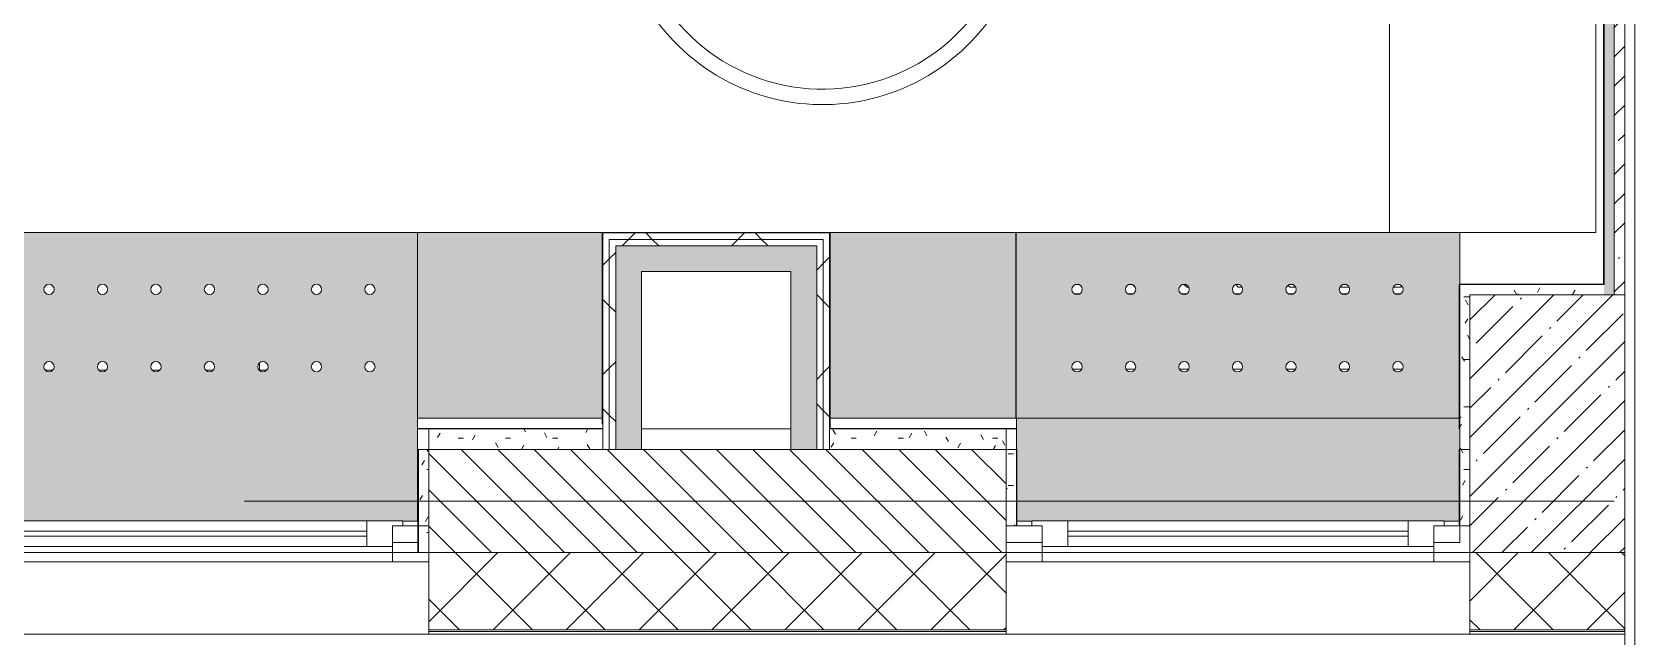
# Model space of a CAD drawing. Header units: millimetres. Extents: x -3724 to 231642, y -8553 to 29017.
# Drawn here: x 35201 to 38310, y -263 to 910 of the extents above; entities that cross this region are included whole.
import ezdxf

# ---------------------------------------------------------------- set-up
doc = ezdxf.new("R2010")
doc.units = ezdxf.units.MM
doc.linetypes.add('Осевая', pattern=[3175, 635, -476.25, 1587.5, -476.25])
for name, color, linetype, lineweight in [('A-DETL-GENF', 7, 'Continuous', 9), ('A-GLAZ', 7, 'Continuous', 9), ('A-GLAZ-1', 7, 'Continuous', 13), ('A-WALL', 7, 'Continuous', 9), ('I-WALL', 7, 'Continuous', 9), ('S-COLS', 7, 'Continuous', 9), ('Знаки', 7, 'Continuous', 9), ('Оси', 7, 'Continuous', 9), ('Оси-2', 7, 'Осевая', 9)]:
    doc.layers.add(name, color=color, linetype=linetype, lineweight=lineweight)
for name, color, linetype, lineweight, true_color in [('A-WALL-1', 9, 'Continuous', 9, 0x808080), ('A-WALL-FNSH-1', 9, 'Continuous', 9, 0x808080), ('I-FURN-1', 9, 'Continuous', 9, 0x808080), ('M-EQPM-1', 7, 'Continuous', 9, 0xb2b2b2)]:
    doc.layers.add(name, color=color, linetype=linetype, lineweight=lineweight, true_color=true_color)
pattern_1 = [(0, (0, 0), (121.92, 30.48), [10.058, -81.382, 10.058, -81.382, -487.68]), (0, (0, 0), (121.92, 30.48), [-182.88, 10.058, -172.822, 10.058, -81.382, -213.36]), (0, (0, 0), (121.92, 30.48), [-457.2, 10.058, -50.902, 10.058, -142.342]), (120, (45.72, 15.24), (-87.356454, 90.345817), [10.058, -81.382, 10.058, -81.382, -487.68]), (120, (45.72, 15.24), (-87.356454, 90.345817), [-182.88, 10.058, -172.822, 10.058, -81.382, -213.36]), (120, (45.72, 15.24), (-87.356454, 90.345817), [-457.2, 10.058, -50.902, 10.058, -142.342]), (240, (60.96, 76.2), (-34.563546, -120.825817), [10.058, -81.382, 10.058, -81.382, -487.68]), (240, (60.96, 76.2), (-34.563546, -120.825817), [-182.88, 10.058, -172.822, 10.058, -81.382, -213.36]), (240, (60.96, 76.2), (-34.563546, -120.825817), [-457.2, 10.058, -50.902, 10.058, -142.342])]
pattern_2 = [(45, (0, 0), (-106.066, 106.066), []), (135, (0, 0), (-106.066, -106.066), [])]

# ---------------------------------------------------------------- blocks, each defined once
blk = doc.blocks.new('120_Окно_СКБ_2Ст - 120_Окно_СКБ_2Ст 2100х2500 _мал створка справа_-V20-План расстановки мебели и оборудования 1 этажа в осях 1-12')
at = {"layer": 'A-GLAZ'}
for p, q in [((1050, -57), (-1050, -57)), ((-930, -107), (100, -107)), ((100, -117), (-930, -117)), ((270, -107), (930, -107)), ((930, -117), (270, -117)), ((-1030, -127), (-1000, -127)), ((170, -127), (200, -127)), ((1000, -127), (1030, -127))]:
    blk.add_line(p, q, dxfattribs=at)
at = {"layer": 'A-GLAZ-1'}
for p, q in [((-1050, -127), (-1050, -57)), ((-1050, -57), (-980, -57)), ((-980, -57), (-980, -127)), ((150, -127), (150, -57)), ((150, -57), (220, -57)), ((220, -57), (220, -127)), ((980, -127), (980, -57)), ((980, -57), (1050, -57)), ((1050, -57), (1050, -127)), ((150, -87), (-980, -87)), ((-980, -87), (-980, -127)), ((-930, -137), (-930, -87)), ((100, -137), (100, -87)), ((150, -127), (150, -87)), ((980, -87), (220, -87)), ((220, -87), (220, -127)), ((270, -137), (270, -87)), ((930, -137), (930, -87)), ((980, -127), (980, -87)), ((-980, -127), (-1050, -127)), ((-980, -127), (-1000, -127)), ((-1000, -127), (-1000, -137)), ((-1000, -137), (170, -137)), ((170, -137), (-1000, -137)), ((220, -127), (150, -127)), ((170, -127), (150, -127)), ((170, -137), (170, -127)), ((220, -127), (200, -127)), ((200, -127), (200, -137)), ((200, -137), (1000, -137)), ((1000, -137), (200, -137)), ((1050, -127), (980, -127)), ((1000, -127), (980, -127)), ((1000, -137), (1000, -127))]:
    blk.add_line(p, q, dxfattribs=at)
blk = doc.blocks.new('BSC_Колонна _Прямоугольная - 500х500-V36-План расстановки мебели и оборудования 1 этажа в осях 1-12')
at = {"layer": 'S-COLS'}
h = blk.add_hatch(dxfattribs=at)
h.set_pattern_fill('FP_49', color=256, style=0, pattern_type=2)
h.set_pattern_definition([(45, (-38240, -150), (-57.02463, 57.02463), []), (45, (-38182.975, -150), (-57.02463, 57.02463), [100.806, -20.161, 3.353, -16.808])])
h.paths.add_polyline_path([(30, -250), (50.2, -250), (50.2, 250), (-250, 250), (-250, -250), (-235.9, -250)])
for p, q in [((50.2, 250), (-250, 250)), ((-250, 250), (-250, -250)), ((-250, -250), (50.2, -250))]:
    blk.add_line(p, q, dxfattribs=at)
blk = doc.blocks.new('120_Окно_СКБ_1Ст - 120_Окно_СКБ_1Ст 900х2500_h_-V53-План расстановки мебели и оборудования 1 этажа в осях 1-12')
at = {"layer": 'A-GLAZ'}
for p, q in [((450, -57), (-450, -57)), ((-330, -107), (330, -107)), ((330, -117), (-330, -117)), ((-430, -127), (-400, -127)), ((400, -127), (430, -127))]:
    blk.add_line(p, q, dxfattribs=at)
at = {"layer": 'A-GLAZ-1'}
for p, q in [((-450, -127), (-450, -57)), ((-450, -57), (-380, -57)), ((-380, -57), (-380, -127)), ((380, -127), (380, -57)), ((380, -57), (450, -57)), ((450, -57), (450, -127)), ((380, -87), (-380, -87)), ((-380, -87), (-380, -127)), ((-330, -137), (-330, -87)), ((330, -137), (330, -87)), ((380, -127), (380, -87)), ((-380, -127), (-450, -127)), ((-380, -127), (-400, -127)), ((-400, -127), (-400, -137)), ((-400, -137), (400, -137)), ((400, -137), (-400, -137)), ((450, -127), (380, -127)), ((400, -127), (380, -127)), ((400, -137), (400, -127))]:
    blk.add_line(p, q, dxfattribs=at)
blk = doc.blocks.new('ПУФ - 1_53-V106-План расстановки мебели и оборудования 1 этажа в осях 1-12')
at = {"layer": 'I-FURN-1'}
for radius, start, end in [(400, 360, 180), (400, 0, 180), (370, 360, 157.1921), (370, 0, 157.1921), (370, 157.2241, 180), (370, 157.2241, 180), (400, 180, 360), (370, 180, 360), (370, 180, 360), (400, 180, 360)]:
    blk.add_arc((0, 0), radius, start, end, dxfattribs=at)
blk = doc.blocks.new('radiator_prado_classic_z_tip_30_po exemplyaru - Classic Z Тип 30-500-V122-План расстановки мебели и оборудования 1 этажа в осях 1-12')
at = {"layer": 'M-EQPM-1'}
for p, q in [((32.5, 82), (32.5, 98.6)), ((32.5, 82), (32.5, 98.6)), ((1582.5, 82), (1582.5, 95.9)), ((1582.5, 82), (1582.5, 95.9)), ((40.5, 82), (25.8, 82)), ((32.5, 82), (26.9, 82)), ((26.9, 82), (32.5, 82)), ((32.5, 82), (26.9, 82)), ((26.9, 82), (32.5, 82)), ((26.9, 82), (31.5, 82)), ((32.5, 82), (40.5, 82)), ((144.3, 82), (129.6, 82)), ((129.6, 82), (144.3, 82)), ((248, 82), (233.3, 82)), ((233.3, 82), (248, 82)), ((351, 82), (337.1, 82)), ((337.1, 82), (351, 82)), ((455.5, 82), (440.8, 82)), ((440.8, 82), (455.5, 82)), ((559.3, 82), (544.6, 82)), ((544.6, 82), (559.3, 82)), ((663, 82), (648.3, 82)), ((648.3, 82), (663, 82)), ((766.8, 82), (752.1, 82)), ((752.1, 82), (766.8, 82)), ((870.5, 82), (855.8, 82)), ((855.8, 82), (870.5, 82)), ((974.3, 82), (959.6, 82)), ((959.6, 82), (974.3, 82)), ((1078, 82), (1063.3, 82)), ((1063.3, 82), (1078, 82)), ((1181.8, 82), (1167.1, 82)), ((1167.1, 82), (1181.8, 82)), ((1285.5, 82), (1270.8, 82)), ((1270.8, 82), (1285.5, 82)), ((1389.3, 82), (1374.6, 82)), ((1374.6, 82), (1389.3, 82)), ((1493, 82), (1478.3, 82)), ((1478.3, 82), (1493, 82)), ((1596.8, 82), (1582.1, 82)), ((1582.5, 82), (1596.8, 82))]:
    blk.add_line(p, q, dxfattribs=at)
blk = doc.blocks.new('radiator_prado_classic_z_tip_30_po exemplyaru - Classic Z Тип 30-500-V125-План расстановки мебели и оборудования 1 этажа в осях 1-12')
at = {"layer": 'M-EQPM-1'}
for p, q in [((58.1, 228), (51.4, 228)), ((51.4, 228), (58.1, 228)), ((161.8, 228), (155.2, 228)), ((155.2, 228), (161.8, 228)), ((163, 227.5), (167.4, 223.1)), ((163, 227.5), (167.4, 223.1)), ((265.6, 228), (258.9, 228)), ((258.9, 228), (262.5, 228)), ((262.5, 228), (265.6, 228)), ((265.6, 228), (262.5, 228)), ((262.5, 228), (265.6, 228)), ((262.5, 228), (267.5, 223)), ((262.5, 228), (267.5, 223)), ((271.2, 223), (267.5, 223)), ((267.5, 223), (271.2, 223)), ((362.6, 227.9), (367.5, 223)), ((362.6, 227.9), (367.5, 223)), ((369.3, 228), (362.7, 228)), ((362.7, 228), (369.3, 228)), ((369.3, 228), (362.7, 228)), ((362.7, 228), (369.3, 228)), ((374.9, 223), (367.5, 223)), ((367.5, 223), (374.9, 223)), ((463.9, 226.6), (467.5, 223)), ((463.9, 226.6), (467.5, 223)), ((473.1, 228), (466.4, 228)), ((466.4, 228), (473.1, 228)), ((473.1, 228), (466.4, 228)), ((466.4, 228), (473.1, 228)), ((478.7, 223), (467.5, 223)), ((467.5, 223), (478.7, 223)), ((565.7, 224.8), (567.5, 223)), ((565.7, 224.8), (567.5, 223)), ((582.4, 223), (567.5, 223)), ((567.5, 223), (582.4, 223)), ((576.8, 228), (570.2, 228)), ((570.2, 228), (576.8, 228)), ((576.8, 228), (570.2, 228)), ((570.2, 228), (576.8, 228)), ((682.5, 223), (668.3, 223)), ((668.3, 223), (682.5, 223)), ((680.6, 228), (674.8, 228)), ((674.8, 228), (680.6, 228)), ((680.6, 228), (674.8, 228)), ((674.8, 228), (680.6, 228)), ((682.5, 223), (684.7, 225.2)), ((684.7, 225.2), (682.5, 223)), ((49.8, 210), (59.8, 210)), ((59.8, 210), (49.8, 210)), ((153.5, 210), (163.5, 210)), ((163.5, 210), (153.5, 210)), ((257.3, 210), (267.3, 210)), ((267.3, 210), (257.3, 210)), ((361, 210), (371, 210)), ((371, 210), (361, 210)), ((464.8, 210), (474.8, 210)), ((474.8, 210), (464.8, 210)), ((568.5, 210), (578.5, 210)), ((578.5, 210), (568.5, 210)), ((672.3, 210), (682.3, 210)), ((681.5, 210), (673.1, 210)), ((673.1, 210), (681.5, 210)), ((676.9, 210), (673.1, 210)), ((673.1, 210), (681.5, 210)), ((674.8, 210), (673.1, 210)), ((681.5, 210), (675, 210)), ((681.5, 210), (676.9, 210)), ((63.6, 64), (45.9, 64)), ((45.9, 64), (63.6, 64)), ((167.3, 64), (149.7, 64)), ((149.7, 64), (167.3, 64)), ((271.1, 64), (253.4, 64)), ((253.4, 64), (271.1, 64)), ((374.8, 64), (357.2, 64)), ((357.2, 64), (374.8, 64)), ((478.6, 64), (460.9, 64)), ((460.9, 64), (478.6, 64)), ((582.3, 64), (564.7, 64)), ((564.7, 64), (582.3, 64)), ((686.1, 64), (668.4, 64)), ((668.4, 64), (686.1, 64))]:
    blk.add_line(p, q, dxfattribs=at)
blk = doc.blocks.new('Зашивка радиатора_ с перфорацией М5 - Зашивка радиатора_ с перфорацией М5-30945411-План расстановки мебели и оборудования 1 этажа в осях 1-12')
at = {"layer": 'Знаки'}
h = blk.add_hatch(color=256, dxfattribs=at)
h.paths.add_polyline_path([(1718.4, 380), (1718.4, 379.1), (-310, 380), (-310, -179.9), (1747.4, -179.1), (1747.4, 180.1), (1750, 180.1), (1750, 241.1), (1748.4, 241.1), (1748.4, 380)])
h.paths.add_polyline_path([(1235, 90.4), (1240, 89), (1243.7, 85.4), (1245, 80.4), (1243.7, 75.4), (1240, 71.7), (1235, 70.4), (1230, 71.7), (1226.3, 75.4), (1225, 80.4), (1226.3, 85.4), (1230, 89), (1232.4, 90)])
h.paths.add_polyline_path([(197.5, 90.4), (202.5, 89), (206.2, 85.4), (207.5, 80.4), (206.2, 75.4), (202.5, 71.7), (197.5, 70.4), (192.5, 71.7), (188.8, 75.4), (187.5, 80.4), (188.8, 85.4), (192.5, 89), (194.9, 90)])
h.paths.add_polyline_path([(820, 90.4), (825, 89), (828.7, 85.4), (830, 80.4), (828.7, 75.4), (825, 71.7), (820, 70.4), (815, 71.7), (811.3, 75.4), (810, 80.4), (811.3, 85.4), (815, 89), (817.4, 90)])
h.paths.add_polyline_path([(301.2, 90.4), (306.2, 89), (309.9, 85.4), (311.3, 80.4), (309.9, 75.4), (306.2, 71.7), (301.2, 70.4), (296.2, 71.7), (292.6, 75.4), (291.2, 80.4), (292.6, 85.4), (296.2, 89), (298.7, 90)])
h.paths.add_polyline_path([(1131.2, 90.4), (1136.2, 89), (1139.9, 85.4), (1141.2, 80.4), (1139.9, 75.4), (1136.2, 71.7), (1131.2, 70.4), (1126.2, 71.7), (1122.6, 75.4), (1121.2, 80.4), (1122.6, 85.4), (1126.2, 89), (1128.7, 90)])
h.paths.add_polyline_path([(508.7, 90.4), (513.7, 89), (517.4, 85.4), (518.7, 80.4), (517.4, 75.4), (513.7, 71.7), (508.7, 70.4), (503.7, 71.7), (500.1, 75.4), (498.7, 80.4), (500.1, 85.4), (503.7, 89), (506.2, 90)])
h.paths.add_polyline_path([(405, 90.4), (410, 89), (413.7, 85.4), (415, 80.4), (413.7, 75.4), (410, 71.7), (405, 70.4), (400, 71.7), (396.3, 75.4), (395, 80.4), (396.3, 85.4), (400, 89), (402.4, 90)])
h.paths.add_polyline_path([(1338.7, 90.4), (1343.7, 89), (1347.4, 85.4), (1348.7, 80.4), (1347.4, 75.4), (1343.7, 71.7), (1338.7, 70.4), (1333.7, 71.7), (1330.1, 75.4), (1328.7, 80.4), (1330.1, 85.4), (1333.7, 89), (1336.2, 90)])
h.paths.add_polyline_path([(1442.5, 90.4), (1447.5, 89), (1451.2, 85.4), (1452.5, 80.4), (1451.2, 75.4), (1447.5, 71.7), (1442.5, 70.4), (1437.5, 71.7), (1433.8, 75.4), (1432.5, 80.4), (1433.8, 85.4), (1437.5, 89), (1439.9, 90)])
h.paths.add_polyline_path([(612.5, 90.4), (618, 88.6), (621.2, 85.4), (622.5, 80.4), (621.2, 75.4), (617.5, 71.7), (612.5, 70.4), (607.5, 71.7), (603.8, 75.4), (602.5, 80.4), (603.8, 85.4), (607.5, 89), (609.9, 90)])
h.paths.add_polyline_path([(1027.5, 90.4), (1032.5, 89), (1036.2, 85.4), (1037.5, 80.4), (1036.2, 75.4), (1032.5, 71.7), (1027.5, 70.4), (1022.5, 71.7), (1018.8, 75.4), (1017.5, 80.4), (1018.8, 85.4), (1022.5, 89), (1024.9, 90)])
h.paths.add_polyline_path([(923.7, 90.4), (928.7, 89), (932.4, 85.4), (933.7, 80.4), (932.4, 75.4), (928.7, 71.7), (923.7, 70.4), (918.7, 71.7), (915.1, 75.4), (913.7, 80.4), (915.1, 85.4), (918.7, 89), (921.2, 90)])
h.paths.add_polyline_path([(716.2, 90.4), (721.4, 88.9), (724.9, 85.4), (726.2, 80.4), (724.9, 75.4), (721.2, 71.7), (716.2, 70.4), (711.2, 71.7), (707.6, 75.4), (706.2, 80.4), (707.6, 85.4), (711.2, 89), (713.7, 90)])
h.paths.add_polyline_path([(-10, 90.4), (-5, 89), (-1.3, 85.4), (0, 80.4), (-1.3, 75.4), (-5, 71.7), (-10, 70.4), (-15, 71.7), (-18.7, 75.4), (-20, 80.4), (-18.7, 85.4), (-15, 89), (-12.6, 90)])
h.paths.add_polyline_path([(93.7, 90.4), (98.7, 89), (102.4, 85.4), (103.7, 80.4), (102.4, 75.4), (98.7, 71.7), (93.7, 70.4), (88.7, 71.7), (85.1, 75.4), (83.7, 80.4), (85.1, 85.4), (88.7, 89), (91.2, 90)])
h.paths.add_polyline_path([(1546.2, 90.4), (1551.2, 89), (1554.9, 85.4), (1556.2, 80.4), (1554.4, 74.7), (1551.1, 71.6), (1546.2, 70.4), (1541, 71.9), (1537.6, 75.4), (1536.2, 80.4), (1537.6, 85.4), (1541.2, 89), (1543.7, 90)])
h.paths.add_polyline_path([(1650, 90.4), (1655, 89), (1658.7, 85.4), (1660, 80.4), (1658.7, 75.4), (1655, 71.7), (1650, 70.4), (1645, 71.7), (1641.3, 75.4), (1640, 80.4), (1641.3, 85.4), (1645, 89), (1647.4, 90)])
h.paths.add_polyline_path([(-217.5, 90.4), (-212.5, 89), (-208.8, 85.4), (-207.5, 80.4), (-208.8, 75.4), (-212.5, 71.7), (-217.5, 70.4), (-222.5, 71.7), (-226.2, 75.4), (-227.5, 80.4), (-226.2, 85.4), (-222.5, 89), (-220.1, 90)])
h.paths.add_polyline_path([(-113.8, 90.4), (-108.8, 89), (-105.1, 85.4), (-103.9, 79.4), (-105.1, 75.4), (-108.8, 71.7), (-113.8, 70.4), (-118.8, 71.7), (-122.4, 75.4), (-123.7, 80.4), (-122.4, 85.4), (-118.8, 89), (-116.3, 90)])
h.paths.add_polyline_path([(1338.7, -59.6), (1343.7, -61), (1347.4, -64.6), (1348.7, -69.6), (1347.4, -74.6), (1343.7, -78.3), (1338.7, -79.6), (1333.7, -78.3), (1330.1, -74.6), (1328.7, -69.6), (1330.1, -64.6), (1333.7, -61), (1336.2, -60)])
h.paths.add_polyline_path([(716.2, -59.6), (721.2, -61), (724.9, -64.6), (726.2, -69.6), (724.9, -74.6), (721.2, -78.3), (716.2, -79.6), (711.2, -78.3), (707.6, -74.6), (706.2, -69.6), (707.6, -64.6), (711.2, -61), (713.7, -60)])
h.paths.add_polyline_path([(1131.2, -59.6), (1136.2, -61), (1139.9, -64.6), (1141.2, -69.6), (1139.9, -74.6), (1136.2, -78.3), (1130.9, -79.6), (1125.9, -78.1), (1122.6, -74.6), (1121.2, -69.6), (1122.6, -64.6), (1126.2, -61), (1128.7, -60)])
h.paths.add_polyline_path([(1650, -59.6), (1655, -61), (1658.7, -64.6), (1660, -69.6), (1658.7, -74.6), (1655, -78.3), (1650, -79.6), (1644.7, -78.1), (1641.3, -74.6), (1640, -69.6), (1641.3, -64.6), (1645, -61), (1647.4, -60)])
h.paths.add_polyline_path([(-217.5, -59.6), (-212.5, -61), (-208.8, -64.6), (-207.5, -69.6), (-208.8, -74.6), (-212.5, -78.3), (-217.5, -79.6), (-222.5, -78.3), (-226.2, -74.6), (-227.5, -69.6), (-226.2, -64.6), (-222.5, -61), (-220.1, -60)])
h.paths.add_polyline_path([(612.5, -59.6), (617.5, -61), (621.2, -64.6), (622.5, -69.6), (621.2, -74.6), (617.5, -78.3), (612.5, -79.6), (607.5, -78.3), (603.8, -74.6), (602.5, -69.6), (603.8, -64.6), (607.5, -61), (609.9, -60)])
h.paths.add_polyline_path([(1442.5, -59.6), (1447.5, -61), (1451.2, -64.6), (1452.5, -69.6), (1451.2, -74.6), (1447.5, -78.3), (1442.1, -79.6), (1437.2, -78.1), (1433.8, -74.6), (1432.5, -69.6), (1433.8, -64.6), (1437.5, -61), (1439.9, -60)])
h.paths.add_polyline_path([(1546.2, -59.6), (1551.2, -61), (1554.9, -64.6), (1556.2, -69.6), (1554.9, -74.6), (1551.2, -78.3), (1546.2, -79.6), (1540.6, -77.8), (1537.6, -74.6), (1536.2, -69.6), (1537.6, -64.6), (1541.2, -61), (1543.7, -60)])
h.paths.add_polyline_path([(508.7, -59.6), (513.7, -61), (517.4, -64.6), (518.7, -69.6), (517.4, -74.6), (513.7, -78.3), (508.7, -79.6), (503.7, -78.3), (500.1, -74.6), (498.7, -69.6), (500.1, -64.6), (503.7, -61), (506.2, -60)])
h.paths.add_polyline_path([(1235, -59.6), (1240, -61), (1243.7, -64.6), (1245, -69.6), (1243.7, -74.6), (1240, -78.3), (1235, -79.6), (1229.7, -78.1), (1226.3, -74.6), (1225, -69.6), (1226.3, -64.6), (1230, -61), (1232.4, -60)])
h.paths.add_polyline_path([(-113.8, -59.6), (-108.8, -61), (-105.1, -64.6), (-103.7, -69.6), (-105.1, -74.6), (-108.8, -78.3), (-113.8, -79.6), (-118.8, -78.3), (-122.4, -74.6), (-123.7, -69.6), (-122.4, -64.6), (-118.8, -61), (-116.3, -60)])
h.paths.add_polyline_path([(820, -59.6), (825, -61), (828.7, -64.6), (830, -69.6), (828.7, -74.6), (825, -78.3), (820, -79.6), (814.7, -78.1), (811.3, -74.6), (810, -69.6), (811.3, -64.6), (815, -61), (817.4, -60)])
h.paths.add_polyline_path([(923.7, -59.6), (928.7, -61), (932.4, -64.6), (933.7, -69.6), (932.4, -74.6), (928.7, -78.3), (923.7, -79.6), (918.4, -78.1), (915.1, -74.6), (913.7, -69.6), (915.1, -64.6), (918.7, -61), (921.2, -60)])
h.paths.add_polyline_path([(1027.5, -59.6), (1032.5, -61), (1036.2, -64.6), (1037.5, -69.6), (1036.2, -74.6), (1032.5, -78.3), (1027.5, -79.6), (1022.2, -78.1), (1018.8, -74.6), (1017.5, -69.6), (1018.8, -64.6), (1022.5, -61), (1024.9, -60)])
h.paths.add_polyline_path([(405, -59.6), (410, -61), (413.7, -64.6), (415, -69.6), (413.7, -74.6), (410, -78.3), (405, -79.6), (400, -78.3), (396.3, -74.6), (395, -69.6), (396.3, -64.6), (400, -61), (402.4, -60)])
h.paths.add_polyline_path([(-10, -59.6), (-5, -61), (-1.3, -64.6), (0, -69.6), (-1.3, -74.6), (-5, -78.3), (-10, -79.6), (-15, -78.3), (-18.7, -74.6), (-20, -69.6), (-18.7, -64.6), (-15, -61), (-12.6, -60)])
h.paths.add_polyline_path([(93.7, -59.6), (98.7, -61), (102.4, -64.6), (103.7, -69.6), (102.4, -74.6), (98.7, -78.3), (93.7, -79.6), (88.7, -78.3), (85.1, -74.6), (83.7, -69.6), (85.1, -64.6), (88.7, -61), (91.2, -60)])
h.paths.add_polyline_path([(197.5, -59.6), (202.5, -61), (206.2, -64.6), (207.5, -69.6), (206.2, -74.6), (202.5, -78.3), (197.5, -79.6), (192.5, -78.3), (188.8, -74.6), (187.5, -69.6), (188.8, -64.6), (192.5, -61), (194.9, -60)])
h.paths.add_polyline_path([(301.2, -59.6), (306.2, -61), (309.9, -64.6), (311.3, -69.6), (309.9, -74.6), (306.2, -78.3), (301.2, -79.6), (296.2, -78.3), (292.6, -74.6), (291.2, -69.6), (292.6, -64.6), (296.2, -61), (298.7, -60)])
for p, q in [((-281.6, 380), (-310, 380)), ((-310, 380), (-310, -179.9)), ((918.4, 380), (888.4, 380)), ((1748.4, 380), (1718.4, 380)), ((1750, -179.9), (1750, 241.1)), ((-310, -179.9), (1750, -179.9))]:
    blk.add_line(p, q, dxfattribs=at)
for centre, start, end in [((-217.5, 80.4), 0, 180), ((-217.5, 80.4), 180, 0), ((-113.8, 80.4), 0, 180), ((-113.8, 80.4), 180, 0), ((-10, 80.4), 0, 180), ((-10, 80.4), 180, 360), ((93.7, 80.4), 0, 180), ((93.7, 80.4), 180, 0), ((197.5, 80.4), 0, 180), ((197.5, 80.4), 180, 0), ((301.2, 80.4), 0, 180), ((301.2, 80.4), 180, 0), ((405, 80.4), 0, 180), ((405, 80.4), 180, 0), ((508.7, 80.4), 0, 180), ((508.7, 80.4), 180, 0), ((612.5, 80.4), 0, 180), ((612.5, 80.4), 180, 0), ((716.2, 80.4), 0, 180), ((716.2, 80.4), 180, 0), ((820, 80.4), 0, 180), ((820, 80.4), 180, 0), ((923.7, 80.4), 0, 180), ((923.7, 80.4), 180, 360), ((1027.5, 80.4), 0, 180), ((1027.5, 80.4), 180, 0), ((1131.2, 80.4), 0, 180), ((1131.2, 80.4), 180, 360), ((1235, 80.4), 0, 180), ((1235, 80.4), 180, 0), ((1338.7, 80.4), 0, 180), ((1338.7, 80.4), 180, 0), ((1442.5, 80.4), 0, 180), ((1442.5, 80.4), 180, 360), ((1546.2, 80.4), 0, 180), ((1546.2, 80.4), 180, 0), ((1650, 80.4), 0, 180), ((1650, 80.4), 180, 360), ((-217.5, -69.6), 0, 180), ((-113.8, -69.6), 0, 180), ((-10, -69.6), 0, 180), ((93.7, -69.6), 0, 180), ((197.5, -69.6), 0, 180), ((301.2, -69.6), 0, 180), ((405, -69.6), 0, 180), ((508.7, -69.6), 0, 180), ((612.5, -69.6), 0, 180), ((716.2, -69.6), 0, 180), ((820, -69.6), 0, 180), ((923.7, -69.6), 0, 180), ((1027.5, -69.6), 0, 180), ((1131.2, -69.6), 0, 180), ((1235, -69.6), 0, 180), ((1338.7, -69.6), 0, 180), ((1442.5, -69.6), 0, 180), ((1546.2, -69.6), 0, 180), ((1650, -69.6), 0, 180), ((-217.5, -69.6), 180, 0), ((-113.8, -69.6), 180, 0), ((-10, -69.6), 180, 0), ((93.7, -69.6), 180, 0), ((197.5, -69.6), 180, 0), ((301.2, -69.6), 180, 0), ((405, -69.6), 180, 0), ((508.7, -69.6), 180, 0), ((612.5, -69.6), 180, 0), ((716.2, -69.6), 180, 0), ((820, -69.6), 180, 0), ((923.7, -69.6), 180, 0), ((1027.5, -69.6), 180, 0), ((1131.2, -69.6), 180, 0), ((1235, -69.6), 180, 0), ((1338.7, -69.6), 180, 0), ((1442.5, -69.6), 180, 0), ((1546.2, -69.6), 180, 0), ((1650, -69.6), 180, 0)]:
    blk.add_arc(centre, 10, start, end, dxfattribs=at)
blk = doc.blocks.new('Зашивка без перфорации М3 - М3_4-30974691-План расстановки мебели и оборудования 1 этажа в осях 1-12')
at = {"layer": 'Знаки'}
blk.add_hatch(color=256, dxfattribs=at).paths.add_polyline_path([(-429, 180), (-429, -179.9), (-69.8, -179.9), (-69.8, 180), (-250.2, 180)])
for p, q in [((-69.8, 180), (-429, 180)), ((-69.8, -179.9), (-69.8, 180)), ((-430, -179.9), (-69.8, -179.9))]:
    blk.add_line(p, q, dxfattribs=at)
blk = doc.blocks.new('Зашивка радиатора_ с перфорацией М1 - Зашивка радиатора_ с перфорацией М1-V149-План расстановки мебели и оборудования 1 этажа в осях 1-12')
at = {"layer": 'Знаки'}
blk.add_hatch(color=256, dxfattribs=at).paths.add_polyline_path([(400, 380), (400, 379), (-430, 379), (-430, 180), (430, 180), (430, 380)])
h = blk.add_hatch(color=256, dxfattribs=at)
h.paths.add_polyline_path([(430, 180), (-430, 180), (-430, -179.9), (430.2, -179.9), (430.2, 180)])
h.paths.add_polyline_path([(-206.5, 90.4), (-201.5, 89), (-197.7, 85), (-196.5, 80.4), (-197.8, 75.4), (-201.5, 71.7), (-206.5, 70.4), (-211.5, 71.7), (-215.2, 75.4), (-216.5, 80.4), (-215.2, 85.4), (-211.5, 89), (-209.1, 90)])
h.paths.add_polyline_path([(-102.8, 90.4), (-97.7, 89), (-93.9, 85), (-92.8, 80.4), (-94.1, 75.4), (-97.8, 71.7), (-102.8, 70.4), (-107.8, 71.7), (-111.4, 75.4), (-112.8, 80.4), (-111.4, 85.4), (-107.8, 89), (-105.3, 90)])
h.paths.add_polyline_path([(312.2, 90.4), (317.3, 89), (321.1, 85), (322.2, 80.4), (320.9, 75.4), (317.2, 71.7), (312.2, 70.4), (307.2, 71.7), (303.6, 75.4), (302.2, 80.4), (303.8, 85.7), (307.2, 89), (309.7, 90)])
h.paths.add_polyline_path([(1, 90.4), (6, 89), (9.8, 85), (11, 80.4), (9.7, 75.4), (6, 71.7), (1, 70.4), (-4, 71.7), (-7.7, 75.4), (-9, 80.4), (-7.7, 85.4), (-4, 89), (-1.6, 90)])
h.paths.add_polyline_path([(-310.3, 90.4), (-305.3, 89), (-301.4, 85), (-300.3, 80.4), (-301.6, 75.4), (-305.3, 71.7), (-310.3, 70.4), (-315.3, 71.7), (-318.9, 75.4), (-320.3, 80.4), (-318.9, 85.4), (-315.3, 89), (-312.8, 90)])
h.paths.add_polyline_path([(208.5, 90.4), (213.5, 89), (217.3, 85), (218.5, 80.4), (217.2, 75.4), (213.5, 71.7), (208.5, 70.4), (203.5, 71.7), (199.8, 75.4), (198.5, 80.4), (199.8, 85.4), (203.5, 89), (205.9, 90)])
h.paths.add_polyline_path([(104.7, 90.4), (109.7, 89), (113.6, 85), (114.7, 80.4), (113.4, 75.4), (109.7, 71.7), (104.7, 70.4), (99.7, 71.7), (96.1, 75.4), (94.7, 80.4), (96.1, 85.4), (99.7, 89), (102.2, 90)])
h.paths.add_polyline_path([(312.2, -59.6), (317.3, -61), (320.9, -64.6), (322.2, -69.6), (320.9, -74.6), (317.2, -78.3), (312.2, -79.6), (307.2, -78.3), (303.3, -74), (302.2, -69.6), (303.6, -64.6), (307.2, -61), (309.7, -60)])
h.paths.add_polyline_path([(208.5, -59.6), (213.5, -61), (217.2, -64.6), (218.5, -69.6), (217.2, -74.6), (213.5, -78.3), (208.5, -79.6), (203.5, -78.3), (199.8, -74.6), (198.5, -69.6), (199.8, -64.6), (203.5, -61), (205.9, -60)])
h.paths.add_polyline_path([(-310.3, -59.6), (-305.2, -61), (-301.6, -64.6), (-300.3, -69.6), (-301.6, -74.6), (-305.3, -78.3), (-310.3, -79.6), (-315.3, -78.3), (-318.9, -74.6), (-320.3, -69.6), (-318.9, -64.6), (-315.3, -61), (-312.8, -60)])
h.paths.add_polyline_path([(1, -59.6), (6, -61), (9.7, -64.6), (11, -69.6), (9.7, -74.6), (6, -78.3), (1, -79.6), (-4, -78.3), (-7.7, -74.6), (-9, -69.6), (-7.7, -64.6), (-4, -61), (-1.6, -60)])
h.paths.add_polyline_path([(-102.8, -59.6), (-97.7, -61), (-94.1, -64.6), (-92.8, -69.6), (-94.1, -74.6), (-97.8, -78.3), (-102.8, -79.6), (-107.8, -78.3), (-111.4, -74.6), (-112.8, -69.6), (-111.4, -64.6), (-107.8, -61), (-105.3, -60)])
h.paths.add_polyline_path([(104.7, -59.6), (109.8, -61), (113.4, -64.6), (114.7, -69.6), (113.4, -74.6), (109.7, -78.3), (104.5, -79.6), (99.7, -78.3), (96.1, -74.6), (94.7, -69.6), (96.1, -64.6), (99.7, -61), (102.2, -60)])
h.paths.add_polyline_path([(-206.5, -59.6), (-201.5, -61), (-197.8, -64.6), (-196.5, -69.6), (-197.8, -74.6), (-201.5, -78.3), (-206.5, -79.6), (-211.5, -78.3), (-215.2, -74.6), (-216.5, -69.6), (-215.2, -64.6), (-211.5, -61), (-209.1, -60)])
for p, q in [((-400, 380), (-430, 380)), ((430, 380), (400, 380)), ((430, 180), (430, 241)), ((-430, 180), (430, 180)), ((430.2, 180), (-430, 180)), ((430.2, -179.9), (430.2, 180)), ((-430, -79), (-430, -179.9)), ((-430, -179.9), (430.2, -179.9))]:
    blk.add_line(p, q, dxfattribs=at)
for centre, start, end in [((-310.3, 80.4), 180, 0), ((-310.3, 80.4), 0, 180), ((-206.5, 80.4), 0, 180), ((-206.5, 80.4), 180, 360), ((-102.8, 80.4), 0, 180), ((-102.8, 80.4), 180, 0), ((1, 80.4), 0, 180), ((1, 80.4), 180, 0), ((104.7, 80.4), 0, 180), ((104.7, 80.4), 180, 360), ((208.5, 80.4), 0, 180), ((208.5, 80.4), 180, 0), ((312.2, 80.4), 0, 180), ((312.2, 80.4), 180, 0), ((-310.3, -69.6), 0, 180), ((-206.5, -69.6), 0, 180), ((-102.8, -69.6), 0, 180), ((1, -69.6), 0, 180), ((104.7, -69.6), 0, 180), ((208.5, -69.6), 0, 180), ((312.2, -69.6), 0, 180), ((-310.3, -69.6), 180, 0), ((-206.5, -69.6), 180, 0), ((-102.8, -69.6), 180, 0), ((1, -69.6), 180, 0), ((104.7, -69.6), 180, 0), ((208.5, -69.6), 180, 0), ((312.2, -69.6), 180, 0)]:
    blk.add_arc(centre, 10, start, end, dxfattribs=at)
blk = doc.blocks.new('Зашивка без перфорации М3 - М3_4-V150-План расстановки мебели и оборудования 1 этажа в осях 1-12')
at = {"layer": 'Знаки'}
blk.add_hatch(color=256, dxfattribs=at).paths.add_polyline_path([(-75.3, 180), (-430, 180), (-430, -179.9), (-69.8, -179.9), (-69.8, 180)])
for p, q in [((-69.8, 180), (-430, 180)), ((-430, 180), (-430, -179.9)), ((-69.8, -179.9), (-69.8, 180)), ((-430, -179.9), (-69.8, -179.9))]:
    blk.add_line(p, q, dxfattribs=at)
blk = doc.blocks.new('шкаф 1_112 - шкаф 1_112-V151-План расстановки мебели и оборудования 1 этажа в осях 1-12')
at = {"layer": 'I-FURN-1'}
for p, q in [((0, 0), (0, 6070)), ((-400, 723.8), (-400, 0)), ((-400, 695), (-400, 0)), ((-400, 0), (-400, 695)), ((0, 0), (0, 695)), ((0, 695), (0, 0)), ((-400, 0), (0, 0)), ((-400, 0), (0, 0)), ((0, 0), (-400, 0))]:
    blk.add_line(p, q, dxfattribs=at)
blk = doc.blocks.new('DET_L_Линия разрыва - М100-30654710-План расстановки мебели и оборудования 1 этажа в осях 1-12')
at = {"layer": 'A-DETL-GENF'}
blk.add_line((11739.9, 0), (0, 0), dxfattribs=at)

msp = doc.modelspace()

# ---------------------------------------------------------------- hatches: boundary and pattern name
at = {"layer": 'A-WALL'}
h = msp.add_hatch(dxfattribs=at)
h.set_pattern_fill('FP_29', color=256, style=0, pattern_type=2)
h.set_pattern_definition([(135, (0, 0), (-35.35534, -35.35534), [])])
h.paths.add_polyline_path([(36128.9, -100), (37090, -100), (37090, 100), (35970, 100), (35970, -100)])
h.paths.add_polyline_path([(33870, -100), (33870, 100), (33610, 99.8), (33610, -100), (33628.6, -100)])
h = msp.add_hatch(dxfattribs=at)
h.set_pattern_fill('FP_6', color=256, style=0, pattern_type=2)
h.set_pattern_definition([(45, (0, 0), (-70.71068, 70.71068), []), (135, (0, 0), (-70.71068, -70.71068), [])])
h.paths.add_polyline_path([(38290.2, -250), (38290.2, -100), (37990, -100), (37990, -250), (38004.1, -250)])
h.paths.add_polyline_path([(33870, -250), (33870, -100), (33010, -100), (33010, -250), (33628.6, -250)])
h.paths.add_polyline_path([(35970, -250), (37090, -250), (37090, -100), (35970, -100), (35970, -190.3)])
h.paths.add_polyline_path([(8259.7, -250), (8259.7, -100), (6830, -100), (6830, -250), (8001.2, -250)])
h.paths.add_polyline_path([(15501.9, -250), (15610, -250), (15610, -100), (14860, -100), (14860, -250), (14876.9, -250)])
h.paths.add_polyline_path([(16510, -250), (17260, -250), (17260, -100), (16510, -100), (16510, -238.7)])
h.paths.add_polyline_path([(19360, -250), (20710, -250), (20710, -100), (19360, -100), (19360, -231.6)])
h.paths.add_polyline_path([(12376.7, -250), (12760, -250), (12760, -100), (12010, -100), (12010, -250)])
h.paths.add_polyline_path([(21610, -250), (22635, -250), (22635, -100), (21610, -100), (21610, -226)])
h.paths.add_polyline_path([(30190.8, -250), (30210, -250), (30210, -100), (29209.7, -100), (29209.7, -250), (29878.3, -250)])
h.paths.add_polyline_path([(25435, -250), (26410, -250), (26410, -100), (25435, -100), (25435, -216.5)])
h.paths.add_polyline_path([(27310, -250), (28309.7, -250), (28309.7, -100), (27310, -100), (27310, -211.8)])
h.paths.add_polyline_path([(3625.8, -250), (3730, -250), (3730, -100), (-260, -100), (-260, -250), (3510, -250)])
h.paths.add_polyline_path([(9910, -250), (9910, -100), (9159.7, -100), (9159.7, -250), (9876.4, -250)])
at = {"layer": 'I-WALL'}
h = msp.add_hatch(dxfattribs=at)
h.set_pattern_fill('FP_1', color=256, style=0, pattern_type=2)
h.set_pattern_definition([(45, (0, 0), (-57.02463, 57.02463), []), (45, (57.025, 0), (-57.02463, 57.02463), [100.806, -20.161, 3.353, -16.808])])
h.paths.add_polyline_path([(38290.2, 400), (38290.2, 7400), (38270, 7400), (38270, 400)])
h = msp.add_hatch(dxfattribs=at)
h.set_pattern_fill('FP_103', color=256, style=0, pattern_type=2)
h.set_pattern_definition(pattern_1)
h.paths.add_polyline_path([(38270, 400), (38270, 7050), (38250, 7050), (38250, 400)])
h = msp.add_hatch(dxfattribs=at)
h.set_pattern_fill('FP_104', color=256, style=0, pattern_type=2)
h.set_pattern_definition(pattern_2)
h.paths.add_polyline_path([(36307.7, 100), (36320.2, 100), (36320.2, 520), (36307.7, 520), (36307.7, 140)])
h = msp.add_hatch(dxfattribs=at)
h.set_pattern_fill('FP_104', color=256, style=0, pattern_type=2)
h.set_pattern_definition(pattern_2)
h.paths.add_polyline_path([(36672.7, 507.5), (36747.7, 507.5), (36747.7, 520), (36320.2, 520), (36320.2, 507.5), (36382.7, 507.5)])
h = msp.add_hatch(dxfattribs=at)
h.set_pattern_fill('FP_104', color=256, style=0, pattern_type=2)
h.set_pattern_definition(pattern_2)
h.paths.add_polyline_path([(36320.2, 100), (36332.7, 100), (36332.7, 507.5), (36320.2, 507.5), (36320.2, 107.4)])
h = msp.add_hatch(dxfattribs=at)
h.set_pattern_fill('FP_104', color=256, style=0, pattern_type=2)
h.set_pattern_definition(pattern_2)
h.paths.add_polyline_path([(36332.7, 495), (36735.2, 495), (36735.2, 507.5), (36332.7, 507.5), (36332.7, 503.6)])
h = msp.add_hatch(dxfattribs=at)
h.set_pattern_fill('FP_104', color=256, style=0, pattern_type=2)
h.set_pattern_definition(pattern_2)
h.paths.add_polyline_path([(36735.2, 100), (36747.7, 100), (36747.7, 507.5), (36735.2, 507.5), (36735.2, 140)])
for points in [[(36382.7, 100), (36382.7, 495), (36332.7, 495), (36332.7, 100)], [(36672.7, 445), (36722.7, 445), (36722.7, 495), (36382.7, 495), (36382.7, 445)], [(36722.7, 100), (36722.7, 445), (36672.7, 445), (36672.7, 100)]]:
    msp.add_hatch(color=256, dxfattribs=at).paths.add_polyline_path(points)
h = msp.add_hatch(dxfattribs=at)
h.set_pattern_fill('FP_104', color=256, style=0, pattern_type=2)
h.set_pattern_definition(pattern_2)
h.paths.add_polyline_path([(36722.7, 100), (36735.2, 100), (36735.2, 495), (36722.7, 495), (36722.7, 140)])
h = msp.add_hatch(dxfattribs=at)
h.set_pattern_fill('FP_103', color=256, style=0, pattern_type=2)
h.set_pattern_definition(pattern_1)
h.paths.add_polyline_path([(37990, 400), (38250, 400), (38250, 420), (37970, 419.3), (37970, 400)])
h = msp.add_hatch(dxfattribs=at)
h.set_pattern_fill('FP_103', color=256, style=0, pattern_type=2)
h.set_pattern_definition(pattern_1)
h.paths.add_polyline_path([(37990, 100), (37990, 400), (37970, 400), (37970, 100)])
h = msp.add_hatch(dxfattribs=at)
h.set_pattern_fill('FP_103', color=256, style=0, pattern_type=2)
h.set_pattern_definition(pattern_1)
h.paths.add_polyline_path([(36307.7, 100), (36307.2, 140), (35970, 140), (35970, 100), (36128.9, 100)])
h.paths.add_polyline_path([(33610, 100), (33870, 100), (33870, 140), (33610, 140), (33610, 100.5)])
h = msp.add_hatch(dxfattribs=at)
h.set_pattern_fill('FP_103', color=256, style=0, pattern_type=2)
h.set_pattern_definition(pattern_1)
h.paths.add_polyline_path([(36753.9, 100), (37090, 100), (37090, 140), (36747.7, 140), (36747.7, 100)])
h = msp.add_hatch(dxfattribs=at)
h.set_pattern_fill('FP_103', color=256, style=0, pattern_type=2)
h.set_pattern_definition(pattern_1)
h.paths.add_polyline_path([(35970, -100), (35970, 100), (35950, 100), (35950, -100)])
h = msp.add_hatch(dxfattribs=at)
h.set_pattern_fill('FP_103', color=256, style=0, pattern_type=2)
h.set_pattern_definition(pattern_1)
h.paths.add_polyline_path([(37090, -48), (37110, -48), (37110, 100), (37090, 100)])
h = msp.add_hatch(dxfattribs=at)
h.set_pattern_fill('FP_103', color=256, style=0, pattern_type=2)
h.set_pattern_definition(pattern_1)
h.paths.add_polyline_path([(37970, -48), (37990, -48), (37990, 100), (37970, 100), (37970, -39)])

# ---------------------------------------------------------------- linework, layer by layer
at = {"layer": 'A-WALL'}
for p, q in [((38250, 420), (38250, 7050)), ((36320.2, 507.5), (36320.2, 100)), ((36735.2, 507.5), (36320.2, 507.5)), ((36735.2, 100), (36735.2, 507.5)), ((36332.7, 495), (36332.7, 100)), ((36722.7, 495), (36332.7, 495)), ((36722.7, 100), (36722.7, 495)), ((38250, 420), (37970, 420)), ((36307.7, 140), (35970, 140)), ((37090, 140), (36747.7, 140)), ((36748.7, 140), (37090, 140)), ((35970, 100), (35950, 100)), ((36747.7, 100), (37110, 100)), ((33890, -100), (35950, -100)), ((35970, -100), (37990, -100)), ((35970, -258), (33870, -258)), ((35970, -250), (37090, -250)), ((35970, -253), (37090, -253)), ((37990, -258), (37090, -258)), ((37990, -250), (38290.2, -250)), ((37990, -253), (38290.2, -253))]:
    msp.add_line(p, q, dxfattribs=at)
at = {"layer": 'A-WALL-1'}
for p, q in [((38270, 400), (38270, 7400)), ((36747.7, 520), (36307.7, 520)), ((36382.7, 100), (36382.7, 445)), ((36382.7, 445), (36672.7, 445)), ((36672.7, 445), (36672.7, 100)), ((35970, 140), (35970, -250)), ((36307.7, 150), (36307.7, 100)), ((36747.7, 100), (36747.7, 140)), ((37090, 140), (37090, -250)), ((37970, 140), (37970, 100)), ((35950, 100), (35950, -100)), ((37090, 100), (35970, 100)), ((37110, -48), (37110, 100)), ((37970, 100), (37990, 100)), ((37090, -48), (37110, -48)), ((37970, -48), (37990, -48)), ((35950, -100), (35970, -100)), ((37990, -100), (37990, -250))]:
    msp.add_line(p, q, dxfattribs=at)
at = {"layer": 'A-WALL-FNSH-1'}
for p, q in [((38249, 7049), (38249, 421)), ((36306.7, 521), (36306.7, 150)), ((36748.7, 521), (36306.7, 521)), ((36307.7, 150), (36307.7, 520)), ((36747.7, 520), (36747.7, 140)), ((36748.7, 141), (36748.7, 521)), ((37969, 421), (37969, 140)), ((38249, 421), (37969, 421)), ((37970, 140), (37970, 420)), ((36307.2, 141), (35970, 141)), ((35970, 141), (35970, 140)), ((36306.7, 150), (36307.7, 150)), ((36307.2, 140), (36307.2, 141)), ((36747.7, 140), (36748.7, 140)), ((37090, 141), (36748.7, 141)), ((37090, 140), (37090, 141)), ((37969, 140), (37970, 140)), ((35949, 100), (35949, -100)), ((35950, 100), (35949, 100)), ((37111, 100), (37110, 100)), ((37111, -48), (37111, 100)), ((37969, 100), (37969, -48)), ((37970, 100), (37969, 100)), ((37970, -48), (37970, 100)), ((37110, -48), (37111, -48)), ((37969, -48), (37970, -48)), ((35949, -100), (35950, -100)), ((35970, -250), (35970, -258)), ((35970, -258), (37090, -258)), ((37090, -258), (37090, -250)), ((37990, -250), (37990, -258)), ((37990, -258), (38290.2, -258))]:
    msp.add_line(p, q, dxfattribs=at)
at = {"layer": 'I-WALL'}
for p, q in [((35948.4, 141), (35970, 141)), ((35948.4, 140), (35970, 140)), ((36382.7, 140), (36672.7, 140)), ((37090, 141), (37110, 141)), ((37090, 140), (37110, 140)), ((35949, 100), (35948.4, 100)), ((37970, -80), (37970, -48)), ((35950, -80), (35900, -80)), ((37160, -80), (37090, -80)), ((37970, -80), (37920, -80))]:
    msp.add_line(p, q, dxfattribs=at)
at = {"layer": 'Оси'}
for p, q in [((38310, -1906.3), (38310, 593.7)), ((35770, 0), (38270, 0))]:
    msp.add_line(p, q, dxfattribs=at)
at = {"layer": 'Оси-2'}
for p, q in [((38310, 593.7), (38310, 21299.7)), ((-423.7, 0), (35770, 0))]:
    msp.add_line(p, q, dxfattribs=at)

# ---------------------------------------------------------------- block references
at = {"layer": 'A-DETL-GENF', "rotation": 90.00000000000031}
msp.add_blockref('DET_L_Линия разрыва - М100-30654710-План расстановки мебели и оборудования 1 этажа в осях 1-12', (38290.2, -280), dxfattribs=at)
at = {"layer": 'A-GLAZ', "rotation": 180}
for name, p in [('120_Окно_СКБ_2Ст - 120_Окно_СКБ_2Ст 2100х2500 _мал створка справа_-V20-План расстановки мебели и оборудования 1 этажа в осях 1-12', (34920, -175)), ('120_Окно_СКБ_1Ст - 120_Окно_СКБ_1Ст 900х2500_h_-V53-План расстановки мебели и оборудования 1 этажа в осях 1-12', (37540, -175))]:
    msp.add_blockref(name, p, dxfattribs=at)
at = {"layer": 'I-FURN-1'}
msp.add_blockref('шкаф 1_112 - шкаф 1_112-V151-План расстановки мебели и оборудования 1 этажа в осях 1-12', (38234, 521.2), dxfattribs=at)
at = {"layer": 'I-FURN-1', "rotation": 184.6613193387897}
msp.add_blockref('ПУФ - 1_53-V106-План расстановки мебели и оборудования 1 этажа в осях 1-12', (36734.2, 1168.9), dxfattribs=at)
at = {"layer": 'M-EQPM-1'}
for name, p in [('radiator_prado_classic_z_tip_30_po exemplyaru - Classic Z Тип 30-500-V125-План расстановки мебели и оборудования 1 этажа в осях 1-12', (37173, 192)), ('radiator_prado_classic_z_tip_30_po exemplyaru - Classic Z Тип 30-500-V122-План расстановки мебели и оборудования 1 этажа в осях 1-12', (34059, 172))]:
    msp.add_blockref(name, p, dxfattribs=at)
at = {"layer": 'S-COLS'}
msp.add_blockref('BSC_Колонна _Прямоугольная - 500х500-V36-План расстановки мебели и оборудования 1 этажа в осях 1-12', (38240, 150), dxfattribs=at)
at = {"layer": 'Знаки', "rotation": 180}
for name, p in [('Зашивка радиатора_ с перфорацией М5 - Зашивка радиатора_ с перфорацией М5-30945411-План расстановки мебели и оборудования 1 этажа в осях 1-12', (35638.4, 341.1)), ('Зашивка без перфорации М3 - М3_4-30974691-План расстановки мебели и оборудования 1 этажа в осях 1-12', (35878.7, 341)), ('Зашивка без перфорации М3 - М3_4-V150-План расстановки мебели и оборудования 1 этажа в осях 1-12', (36678.7, 341)), ('Зашивка радиатора_ с перфорацией М1 - Зашивка радиатора_ с перфорацией М1-V149-План расстановки мебели и оборудования 1 этажа в осях 1-12', (37540, 341))]:
    msp.add_blockref(name, p, dxfattribs=at)

doc.saveas('drawing.dxf')
